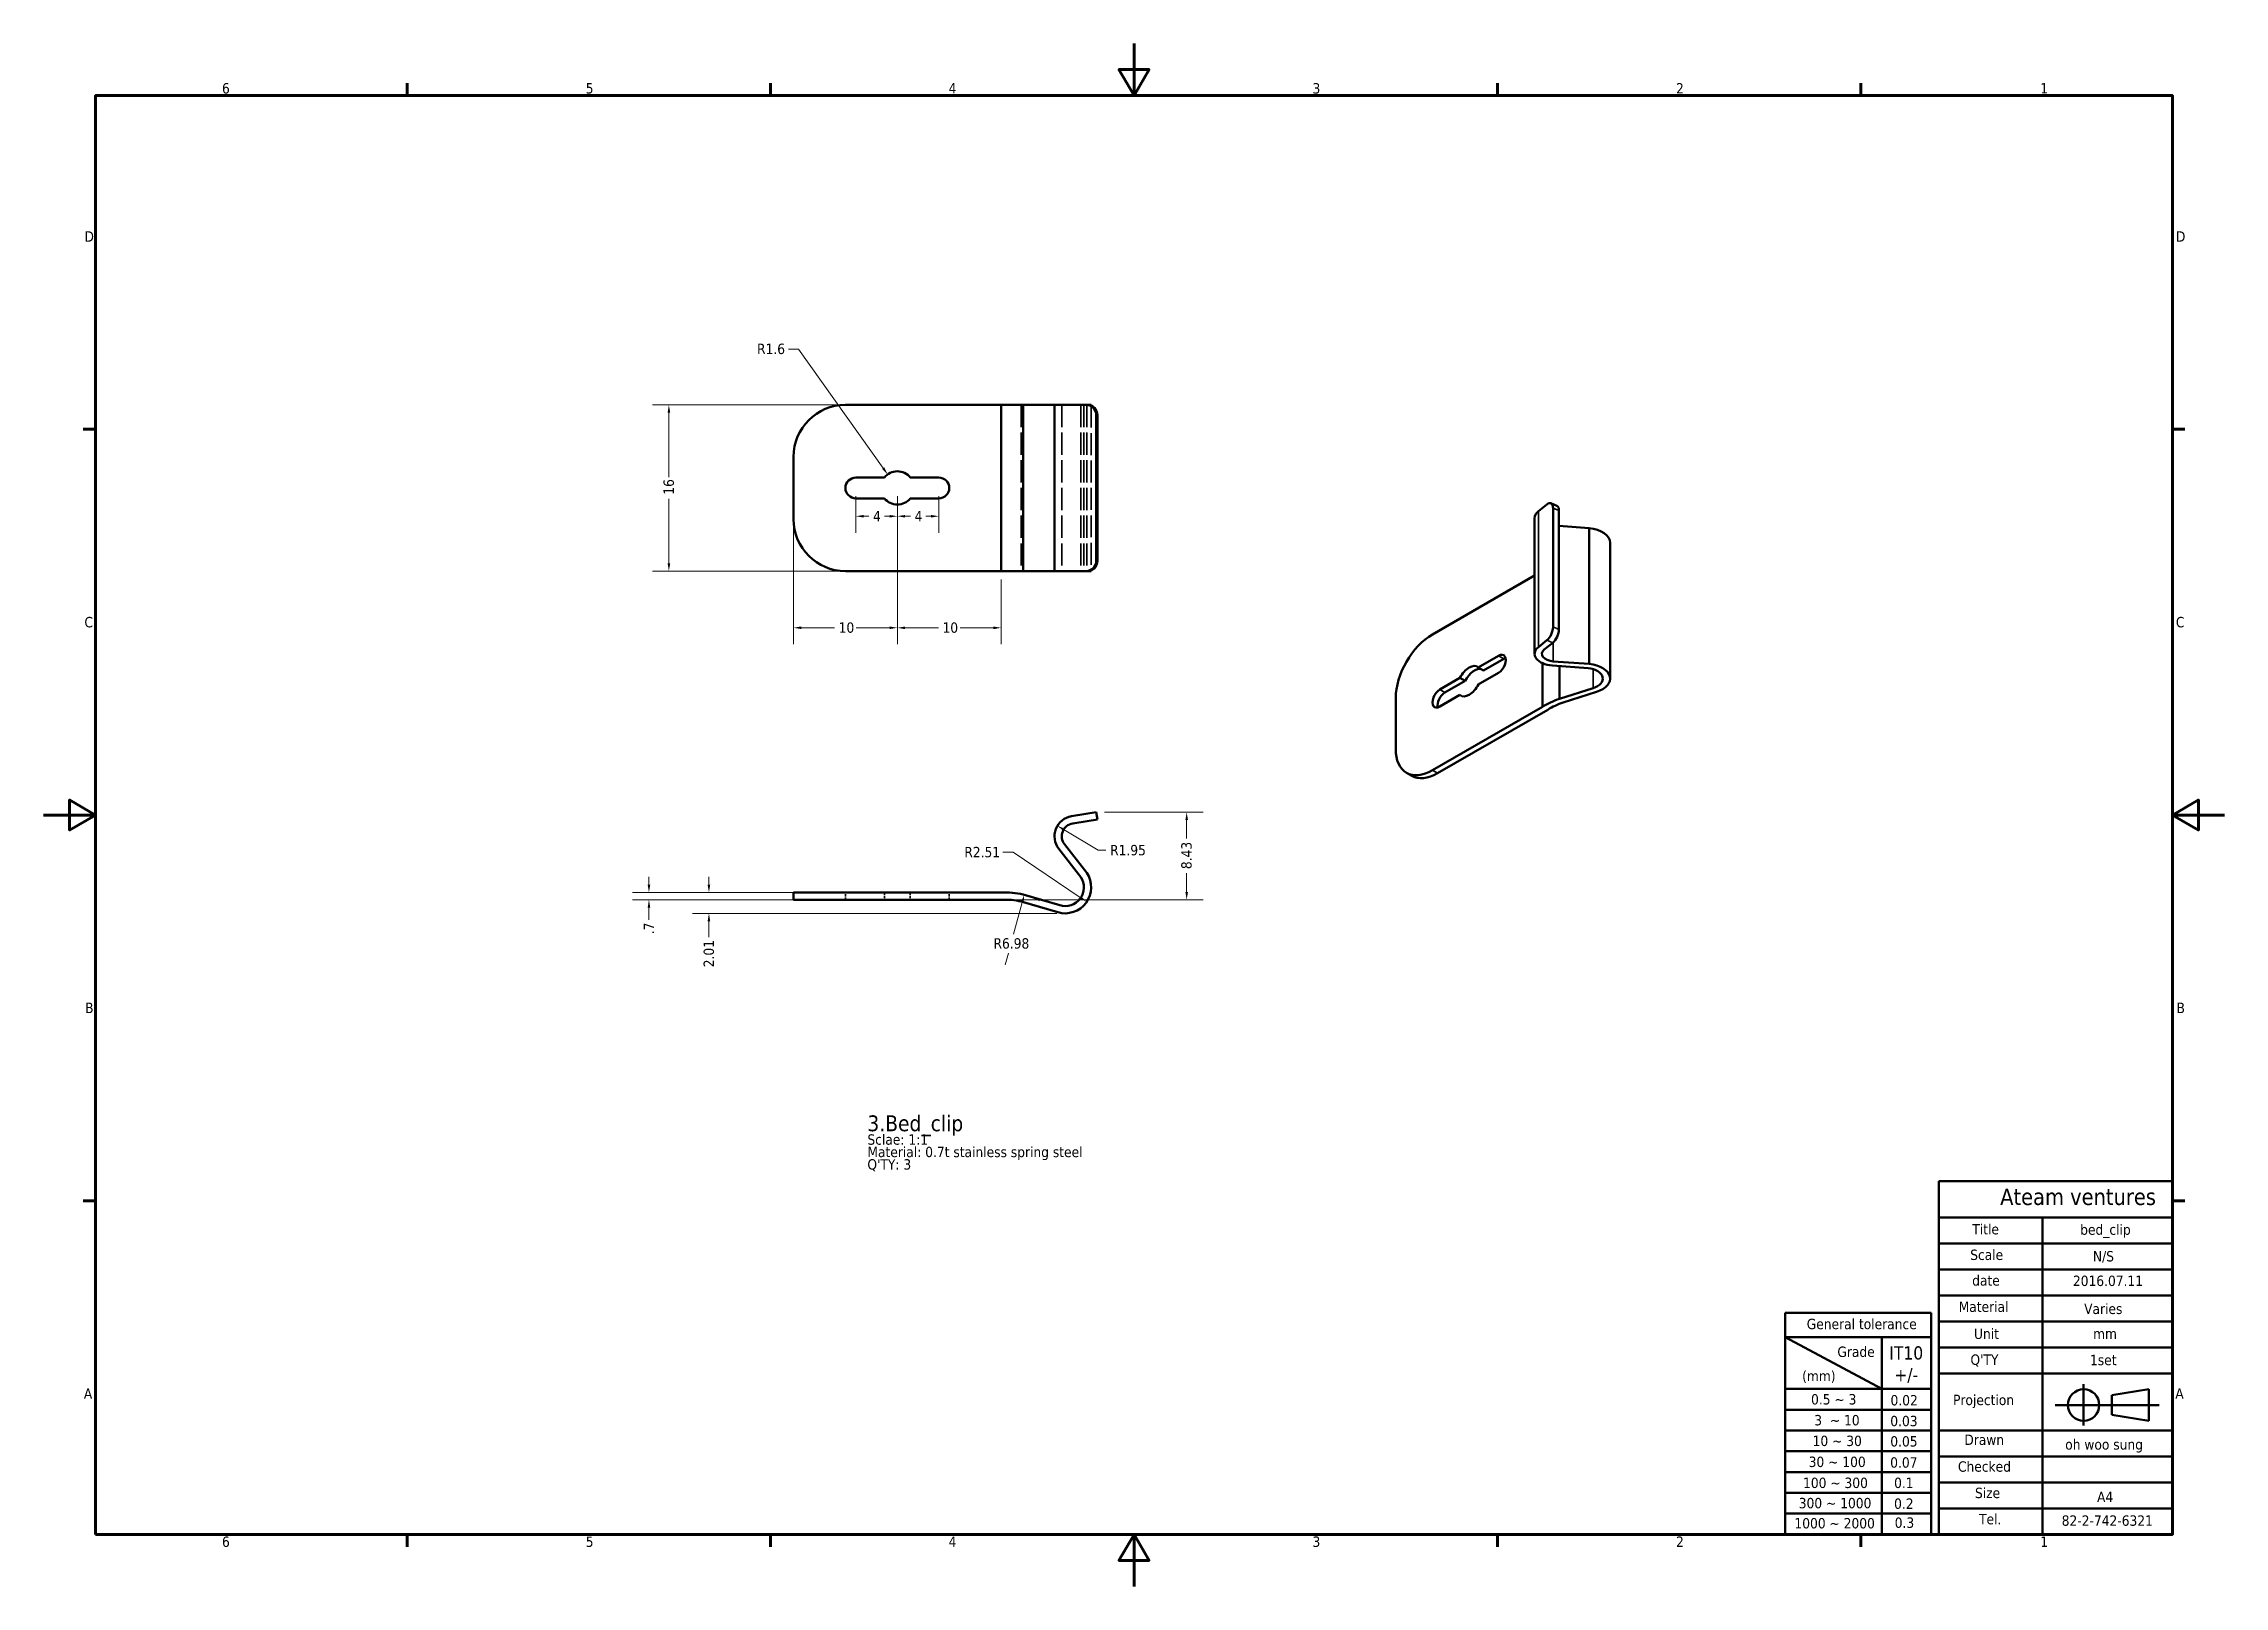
# Model space of a CAD drawing. Header units: millimetres. Extents: x 0 to 210, y 0 to 149.
import ezdxf
from ezdxf.enums import TextEntityAlignment as Align

# ---------------------------------------------------------------- set-up
doc = ezdxf.new("R2010")
doc.units = ezdxf.units.MM
doc.header["$LTSCALE"] = 0.5
doc.linetypes.add('DASHED', pattern=[0.2067, 0.1654, -0.0413])
for name, color, linetype, lineweight in [('Border (ANSI)', 7, 'Continuous', 70), ('Dimension (ANSI)', 7, 'Continuous', 25), ('Hidden (ANSI)', 7, 'DASHED', 35), ('Symbol (ANSI)', 7, 'Continuous', 25), ('Title (ANSI)', 7, 'Continuous', 50), ('Visible (ANSI)', 7, 'Continuous', 50), ('Visible Narrow (ANSI)', 7, 'Continuous', 35)]:
    doc.layers.add(name, color=color, linetype=linetype, lineweight=lineweight)
doc.styles.add('Note Text (ANSI)', font='tahoma.ttf')
doc.dimstyles.new('Default - mm (ANSI)', dxfattribs={"dimscale": 0.5, "dimtxt": 2, "dimasz": 1.5, "dimexe": 3.175, "dimexo": 1.6002, "dimgap": 0.8, "dimtad": 0, "dimtoh": 1, "dimrnd": 1e-08, "dimzin": 12, "dimdsep": 46, "dimtxsty": 'Note Text (ANSI)', "dimcen": 0.09, "dimdle": 10, "dimclrd": 256, "dimclre": 256, "dimclrt": 256, "dimadec": 1, "dimazin": 3, "dimtfac": 0.65, "dimtofl": 0, "dimtmove": 0, "dimatfit": 3, "dimfxl": 0, "dimtolj": 1, "dimtzin": 4, "dimlwd": 15, "dimlwe": 15, "dimarcsym": 0})

# ---------------------------------------------------------------- blocks, each defined once
blk = doc.blocks.new('Borders Default Border')
at = {"layer": 'Border (ANSI)'}
for p, q in [((70, 287), (70, 289.4)), ((140, 287), (140, 289.4)), ((280, 287), (280, 289.4)), ((350, 287), (350, 289.4)), ((10, 222.75), (7.6, 222.75)), ((410, 222.75), (412.4, 222.75)), ((10, 74.25), (7.6, 74.25)), ((410, 74.25), (412.4, 74.25)), ((70, 10), (70, 7.6)), ((140, 10), (140, 7.6)), ((280, 10), (280, 7.6)), ((350, 10), (350, 7.6))]:
    blk.add_line(p, q, dxfattribs=at)
at = {"layer": 'Border (ANSI)', "flags": 128}
for points in [[(210, 297), (210, 287), (207.11, 292), (212.89, 292), (210, 287)], [(10, 10), (10, 287), (410, 287), (410, 10), (10, 10)], [(0, 148.5), (10, 148.5), (5, 151.39), (5, 145.61), (10, 148.5)], [(420, 148.5), (410, 148.5), (415, 151.39), (415, 145.61), (410, 148.5)], [(210, 0), (210, 10), (207.11, 5), (212.89, 5), (210, 10)]]:
    blk.add_lwpolyline(points, dxfattribs=at)
at = {"layer": 'Border (ANSI)', "char_height": 2, "attachment_point": 7, "style": 'Note Text (ANSI)'}
for s, insert in [('6', (34.36, 287.36)), ('5', (104.41, 287.36)), ('4', (174.3, 287.4)), ('3', (244.38, 287.36)), ('2', (314.39, 287.4)), ('1', (384.55, 287.4)), ('D', (7.87, 258.87)), ('D', (410.67, 258.87)), ('C', (7.86, 184.59)), ('C', (410.66, 184.59)), ('B', (410.79, 110.37)), ('A', (7.75, 36.12)), ('A', (410.55, 36.12)), ('6', (34.36, 7.56)), ('5', (104.41, 7.56)), ('4', (174.3, 7.6)), ('3', (244.38, 7.56)), ('2', (314.39, 7.6)), ('1', (384.55, 7.6))]:
    blk.add_mtext(s, dxfattribs=dict(at, insert=insert))
at = {"layer": 'Border (ANSI)', "insert": (7.99, 110.37), "char_height": 2, "attachment_point": 7, "line_spacing_factor": 0.872132, "style": 'Note Text (ANSI)'}
blk.add_mtext('B', dxfattribs=at)
blk = doc.blocks.new('Title Blocks ANSI - Large')
at = {"layer": 'Title (ANSI)'}
for p, q in [((213.43, -53.73), (168.43, -53.73)), ((168.43, -53.73), (168.43, -121.73)), ((213.43, -121.73), (213.43, -53.73)), ((168.43, -60.73), (213.43, -60.73)), ((188.43, -60.73), (188.43, -121.73)), ((168.43, -65.73), (213.43, -65.73)), ((168.43, -70.73), (213.43, -70.73)), ((138.87, -79.09), (138.87, -121.73)), ((166.93, -79.09), (138.87, -79.09)), ((138.87, -79.09), (166.93, -79.09)), ((166.93, -83.74), (166.93, -79.09)), ((168.43, -75.73), (213.43, -75.73)), ((138.87, -83.74), (166.93, -83.74)), ((138.87, -83.74), (157.45, -93.73)), ((157.45, -83.74), (157.45, -121.73)), ((166.93, -83.74), (166.93, -121.73)), ((168.43, -80.73), (213.43, -80.73)), ((168.43, -85.73), (213.43, -85.73)), ((168.43, -90.73), (213.43, -90.73)), ((138.87, -93.73), (166.93, -93.73)), ((196.31, -92.79), (196.31, -100.79)), ((208.89, -93.78), (201.74, -94.91)), ((201.74, -94.91), (201.74, -98.69)), ((208.89, -93.78), (208.89, -99.84)), ((138.87, -97.73), (166.93, -97.73)), ((190.81, -96.83), (210.84, -96.83)), ((208.89, -99.84), (201.74, -98.69)), ((138.87, -101.73), (166.93, -101.73)), ((168.43, -101.73), (213.43, -101.73)), ((138.87, -105.73), (166.93, -105.73)), ((168.43, -106.73), (213.43, -106.73)), ((138.87, -109.73), (166.93, -109.73)), ((168.43, -111.73), (213.43, -111.73)), ((138.87, -113.73), (166.93, -113.73)), ((168.43, -116.73), (213.43, -116.73)), ((138.87, -117.73), (166.93, -117.73)), ((138.87, -121.73), (166.93, -121.73)), ((168.43, -121.73), (166.93, -121.73)), ((168.43, -121.73), (213.43, -121.73))]:
    blk.add_line(p, q, dxfattribs=at)
blk.add_circle((196.31, -96.83), 3.03, dxfattribs=at)
at = {"layer": 'Title (ANSI)', "style": 'Note Text (ANSI)'}
for s, p in [('2016.07.11', (194.26, -74.51)), ('Varies', (196.42, -79.9)), ('mm', (198.14, -84.68)), ('1set', (197.55, -89.75)), ('oh woo sung', (192.78, -106.01))]:
    blk.add_text(s, height=2, dxfattribs=at).set_placement(p, align=Align.BOTTOM_LEFT)
for s, p in [('Drawn', (173.35, -102.51)), ('Checked', (172.12, -107.66))]:
    blk.add_text(s, height=2, dxfattribs=at).set_placement(p, align=Align.TOP_LEFT)
at = {"layer": 'Title (ANSI)', "attachment_point": 1, "style": 'Note Text (ANSI)'}
for s, insert, char_height in [('\\fTahoma|b0|i0;\\H3.1750;Ateam ventures', (180.25, -55.14), 3.175), ('\\fTahoma|b0|i0;Scale', (174.48, -66.9), 2), ('\\fTahoma|b0|i0;N/S', (198.11, -67.18), 2), ('\\fTahoma|b0|i0;date', (174.86, -71.84), 2), ('\\fTahoma|b0|i0;Material', (172.26, -76.9), 2), ('\\fTahoma|b0|i0;General tolerance', (143, -80.22), 2), ('\\fTahoma|b0|i0;Unit', (175.21, -82.1), 2), ('\\fTahoma|b0|i0;Grade', (148.9, -85.57), 2), ("\\fTahoma|b0|i0;Q'TY", (174.53, -87.09), 2), ('\\fTahoma|b0|i0;0.5 ~ 3', (143.83, -94.72), 2), ('\\fTahoma|b0|i0;0.02', (159.13, -94.9), 2), ('\\fTahoma|b0|i0;Projection', (171.17, -94.84), 2), ('\\fTahoma|b0|i0;0.05', (159.09, -102.81), 2), ('\\fTahoma|b0|i0;30 ~ 100', (143.37, -106.76), 2), ('\\fTahoma|b0|i0;0.07', (159.07, -106.88), 2), ('\\fTahoma|b0|i0;100 ~ 300', (142.29, -110.8), 2), ('\\fTahoma|b0|i0;0.1', (159.82, -110.8), 2), ('\\fTahoma|b0|i0;Size', (175.4, -112.74), 2), ('\\fTahoma|b0|i0;300 ~ 1000', (141.46, -114.7), 2), ('\\fTahoma|b0|i0;A4', (198.91, -113.51), 2), ('\\fTahoma|b0|i0;1000 ~ 2000', (140.63, -118.58), 2), ('\\fTahoma|b0|i0;Tel.', (176.18, -117.79), 2), ('\\fTahoma|b0|i0;82-2-742-6321', (192.1, -118.07), 2)]:
    blk.add_mtext(s, dxfattribs=dict(at, insert=insert, char_height=char_height))
at = {"layer": 'Title (ANSI)', "char_height": 2, "attachment_point": 1, "style": 'Note Text (ANSI)'}
for s, insert, width in [('\\fTahoma|b0|i0;Title', (174.89, -61.97), 7.6254), ('bed_clip', (195.66, -62.05), 21.1442), ('\\fTahoma|b0|i0;(mm)', (142.11, -90.22), 7.6672), ('\\fTahoma|b0|i0;3  ~ 10', (144.45, -98.74), 9.081), ('\\fTahoma|b0|i0;0.03', (159.09, -98.9), 5.5653), ('\\fTahoma|b0|i0;10 ~ 30', (144.13, -102.72), 10.501), ('\\fTahoma|b0|i0;0.2', (159.82, -114.81), 5.4674), ('\\fTahoma|b0|i0;0.3', (159.94, -118.47), 5.7083)]:
    blk.add_mtext(s, dxfattribs=dict(at, insert=insert, width=width))
at = {"layer": 'Title (ANSI)', "insert": (162.16, -85.52), "char_height": 2.54, "attachment_point": 2, "line_spacing_factor": 0.987884, "style": 'Note Text (ANSI)'}
blk.add_mtext('\\fTahoma|b0|i0;\\H2.5400;IT10\\P+/-', dxfattribs=at)
blk = doc.blocks.new('*D6')
at = {"layer": 'Defpoints', "color": 0, "transparency": 16777216}
for p in [(78.21, 105.73), (82.21, 105.73), (82.21, 103.01)]:
    blk.add_point(p, dxfattribs=at)
at = {"layer": 'Dimension (ANSI)', "lineweight": 15, "transparency": 16777216}
for p, q in [((78.21, 104.93), (78.21, 101.42)), ((78.96, 103.01), (79.47, 103.01)), ((81.46, 103.01), (80.96, 103.01)), ((82.21, 104.93), (82.21, 101.42))]:
    blk.add_line(p, q, dxfattribs=at)
at = {"layer": 'Dimension (ANSI)', "transparency": 16777216}
for points in [[(78.96, 103.13), (78.96, 102.88), (78.21, 103.01)], [(81.46, 103.13), (81.46, 102.88), (82.21, 103.01)]]:
    blk.add_solid(points, dxfattribs=at)
at = {"layer": 'Dimension (ANSI)', "lineweight": 18, "transparency": 16777216, "insert": (79.87, 103.51), "char_height": 1, "attachment_point": 1, "style": 'Note Text (ANSI)'}
blk.add_mtext('\\A1;4', dxfattribs=at)
blk = doc.blocks.new('*D7')
at = {"layer": 'Defpoints', "color": 0, "transparency": 16777216}
for p in [(82.21, 105.73), (86.21, 105.73), (82.21, 103.01)]:
    blk.add_point(p, dxfattribs=at)
at = {"layer": 'Dimension (ANSI)', "lineweight": 15, "transparency": 16777216}
for p, q in [((82.21, 104.93), (82.21, 101.42)), ((82.96, 103.01), (83.47, 103.01)), ((85.46, 103.01), (84.96, 103.01)), ((86.21, 104.93), (86.21, 101.42))]:
    blk.add_line(p, q, dxfattribs=at)
at = {"layer": 'Dimension (ANSI)', "transparency": 16777216}
for points in [[(82.96, 103.13), (82.96, 102.88), (82.21, 103.01)], [(85.46, 103.13), (85.46, 102.88), (86.21, 103.01)]]:
    blk.add_solid(points, dxfattribs=at)
at = {"layer": 'Dimension (ANSI)', "lineweight": 18, "transparency": 16777216, "insert": (83.87, 103.51), "char_height": 1, "attachment_point": 1, "style": 'Note Text (ANSI)'}
blk.add_mtext('\\A1;4', dxfattribs=at)
blk = doc.blocks.new('*D8')
at = {"layer": 'Defpoints', "color": 0, "transparency": 16777216}
for p in [(77.21, 113.73), (60.21, 97.73), (77.21, 97.73)]:
    blk.add_point(p, dxfattribs=at)
at = {"layer": 'Dimension (ANSI)', "lineweight": 15, "transparency": 16777216}
for p, q in [((76.41, 113.73), (58.62, 113.73)), ((60.21, 112.98), (60.21, 106.78)), ((60.21, 98.48), (60.21, 104.68)), ((76.41, 97.73), (58.62, 97.73))]:
    blk.add_line(p, q, dxfattribs=at)
at = {"layer": 'Dimension (ANSI)', "transparency": 16777216}
for points in [[(60.09, 112.98), (60.34, 112.98), (60.21, 113.73)], [(60.09, 98.48), (60.34, 98.48), (60.21, 97.73)]]:
    blk.add_solid(points, dxfattribs=at)
at = {"layer": 'Dimension (ANSI)', "lineweight": 18, "transparency": 16777216, "insert": (59.69, 105.08), "char_height": 1, "attachment_point": 1, "rotation": 90, "style": 'Note Text (ANSI)'}
blk.add_mtext('\\A1;16', dxfattribs=at)
blk = doc.blocks.new('*D9')
at = {"layer": 'Defpoints', "color": 0, "transparency": 16777216}
for p in [(81.28, 107.03), (82.21, 105.73)]:
    blk.add_point(p, dxfattribs=at)
at = {"layer": 'Dimension (ANSI)', "lineweight": 15, "transparency": 16777216}
for p, q in [((71.73, 119.1), (72.7, 119.1)), ((72.7, 119.1), (80.85, 107.65))]:
    blk.add_line(p, q, dxfattribs=at)
at = {"layer": 'Dimension (ANSI)', "transparency": 16777216}
blk.add_solid([(80.95, 107.72), (80.75, 107.57), (81.28, 107.03)], dxfattribs=at)
at = {"layer": 'Dimension (ANSI)', "lineweight": 18, "transparency": 16777216, "insert": (68.7, 119.62), "char_height": 1, "attachment_point": 1, "style": 'Note Text (ANSI)'}
blk.add_mtext('\\A1;R1.6', dxfattribs=at)
blk = doc.blocks.new('*D10')
at = {"layer": 'Defpoints', "color": 0, "transparency": 16777216}
for p in [(82.21, 105.73), (72.21, 102.73), (82.21, 92.27)]:
    blk.add_point(p, dxfattribs=at)
at = {"layer": 'Dimension (ANSI)', "lineweight": 15, "transparency": 16777216}
for p, q in [((82.21, 104.93), (82.21, 90.68)), ((72.21, 101.93), (72.21, 90.68)), ((72.96, 92.27), (76.16, 92.27)), ((81.46, 92.27), (78.26, 92.27))]:
    blk.add_line(p, q, dxfattribs=at)
at = {"layer": 'Dimension (ANSI)', "transparency": 16777216}
for points in [[(72.96, 92.4), (72.96, 92.15), (72.21, 92.27)], [(81.46, 92.4), (81.46, 92.15), (82.21, 92.27)]]:
    blk.add_solid(points, dxfattribs=at)
at = {"layer": 'Dimension (ANSI)', "lineweight": 18, "transparency": 16777216, "insert": (76.56, 92.79), "char_height": 1, "attachment_point": 1, "style": 'Note Text (ANSI)'}
blk.add_mtext('\\A1;10', dxfattribs=at)
blk = doc.blocks.new('*D11')
at = {"layer": 'Defpoints', "color": 0, "transparency": 16777216}
for p in [(97.63, 73.21), (99.3, 72.2)]:
    blk.add_point(p, dxfattribs=at)
at = {"layer": 'Dimension (ANSI)', "lineweight": 15, "transparency": 16777216}
for p, q in [((101.55, 70.85), (98.27, 72.82)), ((102.3, 70.85), (101.55, 70.85))]:
    blk.add_line(p, q, dxfattribs=at)
at = {"layer": 'Dimension (ANSI)', "transparency": 16777216}
blk.add_solid([(98.33, 72.93), (98.2, 72.72), (97.63, 73.21)], dxfattribs=at)
at = {"layer": 'Dimension (ANSI)', "lineweight": 18, "transparency": 16777216, "insert": (102.7, 71.37), "char_height": 1, "attachment_point": 1, "style": 'Note Text (ANSI)'}
blk.add_mtext('\\A1;R1.95', dxfattribs=at)
blk = doc.blocks.new('*D12')
at = {"layer": 'Defpoints', "color": 0, "transparency": 16777216}
for p in [(94.43, 66.56), (92.6, 59.82)]:
    blk.add_point(p, dxfattribs=at)
at = {"layer": 'Dimension (ANSI)', "lineweight": 15, "transparency": 16777216}
for p, q in [((94.23, 65.83), (93.41, 62.79)), ((92.6, 59.82), (92.91, 60.94))]:
    blk.add_line(p, q, dxfattribs=at)
blk.add_arc((92.6, 59.82), 6.98, 61.8241, 75.7437, dxfattribs=at)
at = {"layer": 'Dimension (ANSI)', "transparency": 16777216}
blk.add_solid([(94.11, 65.87), (94.36, 65.8), (94.43, 66.56)], dxfattribs=at)
at = {"layer": 'Dimension (ANSI)', "lineweight": 18, "transparency": 16777216, "insert": (91.47, 62.39), "char_height": 1, "attachment_point": 1, "style": 'Note Text (ANSI)'}
blk.add_mtext('\\A1;R6.98', dxfattribs=at)
blk = doc.blocks.new('*D13')
at = {"layer": 'Defpoints', "color": 0, "transparency": 16777216}
for p in [(98.36, 67.3), (100.45, 65.9)]:
    blk.add_point(p, dxfattribs=at)
at = {"layer": 'Dimension (ANSI)', "lineweight": 15, "transparency": 16777216}
for p, q in [((92.36, 70.66), (93.37, 70.66)), ((93.37, 70.66), (99.83, 66.31))]:
    blk.add_line(p, q, dxfattribs=at)
at = {"layer": 'Dimension (ANSI)', "transparency": 16777216}
blk.add_solid([(99.9, 66.42), (99.76, 66.21), (100.45, 65.9)], dxfattribs=at)
at = {"layer": 'Dimension (ANSI)', "lineweight": 18, "transparency": 16777216, "insert": (88.66, 71.18), "char_height": 1, "attachment_point": 1, "style": 'Note Text (ANSI)'}
blk.add_mtext('\\A1;R2.51', dxfattribs=at)
blk = doc.blocks.new('*D14')
at = {"layer": 'Defpoints', "color": 0, "transparency": 16777216}
for p in [(64.07, 66.79), (77.21, 66.79), (98.36, 64.78)]:
    blk.add_point(p, dxfattribs=at)
at = {"layer": 'Dimension (ANSI)', "lineweight": 15, "transparency": 16777216}
for p, q in [((64.07, 67.54), (64.07, 68.29)), ((76.41, 66.79), (62.48, 66.79)), ((97.56, 64.78), (62.48, 64.78)), ((64.07, 64.03), (64.07, 62.48))]:
    blk.add_line(p, q, dxfattribs=at)
at = {"layer": 'Dimension (ANSI)', "transparency": 16777216}
for points in [[(63.94, 67.54), (64.19, 67.54), (64.07, 66.79)], [(63.94, 64.03), (64.19, 64.03), (64.07, 64.78)]]:
    blk.add_solid(points, dxfattribs=at)
at = {"layer": 'Dimension (ANSI)', "lineweight": 18, "transparency": 16777216, "insert": (63.55, 59.59), "char_height": 1, "attachment_point": 1, "rotation": 90, "style": 'Note Text (ANSI)'}
blk.add_mtext('\\A1;2.01', dxfattribs=at)
blk = doc.blocks.new('*D15')
at = {"layer": 'Defpoints', "color": 0, "transparency": 16777216}
for p in [(101.36, 74.52), (110.07, 74.52), (92.23, 66.09)]:
    blk.add_point(p, dxfattribs=at)
at = {"layer": 'Dimension (ANSI)', "lineweight": 15, "transparency": 16777216}
for p, q in [((102.16, 74.52), (111.66, 74.52)), ((110.07, 73.77), (110.07, 71.98)), ((110.07, 66.84), (110.07, 68.64)), ((93.03, 66.09), (111.66, 66.09))]:
    blk.add_line(p, q, dxfattribs=at)
at = {"layer": 'Dimension (ANSI)', "transparency": 16777216}
for points in [[(109.95, 73.77), (110.2, 73.77), (110.07, 74.52)], [(109.95, 66.84), (110.2, 66.84), (110.07, 66.09)]]:
    blk.add_solid(points, dxfattribs=at)
at = {"layer": 'Dimension (ANSI)', "lineweight": 18, "transparency": 16777216, "insert": (109.55, 69.04), "char_height": 1, "attachment_point": 1, "rotation": 90, "style": 'Note Text (ANSI)'}
blk.add_mtext('\\A1;8.43', dxfattribs=at)
blk = doc.blocks.new('*D16')
at = {"layer": 'Defpoints', "color": 0, "transparency": 16777216}
for p in [(58.29, 66.79), (77.21, 66.79), (77.21, 66.09)]:
    blk.add_point(p, dxfattribs=at)
at = {"layer": 'Dimension (ANSI)', "lineweight": 15, "transparency": 16777216}
for p, q in [((58.29, 67.54), (58.29, 68.29)), ((76.41, 66.79), (56.7, 66.79)), ((76.41, 66.09), (56.7, 66.09)), ((58.29, 65.34), (58.29, 64.16))]:
    blk.add_line(p, q, dxfattribs=at)
at = {"layer": 'Dimension (ANSI)', "transparency": 16777216}
for points in [[(58.17, 67.54), (58.42, 67.54), (58.29, 66.79)], [(58.17, 65.34), (58.42, 65.34), (58.29, 66.09)]]:
    blk.add_solid(points, dxfattribs=at)
at = {"layer": 'Dimension (ANSI)', "lineweight": 18, "transparency": 16777216, "insert": (57.79, 62.77), "char_height": 1, "attachment_point": 1, "rotation": 90, "style": 'Note Text (ANSI)'}
blk.add_mtext('\\A1;.7', dxfattribs=at)
blk = doc.blocks.new('*D17')
at = {"layer": 'Defpoints', "color": 0, "transparency": 16777216}
for p in [(82.21, 105.73), (92.21, 97.73), (92.21, 92.27)]:
    blk.add_point(p, dxfattribs=at)
at = {"layer": 'Dimension (ANSI)', "lineweight": 15, "transparency": 16777216}
for p, q in [((82.21, 104.93), (82.21, 90.68)), ((92.21, 96.93), (92.21, 90.68)), ((82.96, 92.27), (86.16, 92.27)), ((91.46, 92.27), (88.26, 92.27))]:
    blk.add_line(p, q, dxfattribs=at)
at = {"layer": 'Dimension (ANSI)', "transparency": 16777216}
for points in [[(82.96, 92.39), (82.96, 92.14), (82.21, 92.27)], [(91.46, 92.39), (91.46, 92.14), (92.21, 92.27)]]:
    blk.add_solid(points, dxfattribs=at)
at = {"layer": 'Dimension (ANSI)', "lineweight": 18, "transparency": 16777216, "insert": (86.56, 92.79), "char_height": 1, "attachment_point": 1, "style": 'Note Text (ANSI)'}
blk.add_mtext('\\A1;10', dxfattribs=at)

msp = doc.modelspace()

# ---------------------------------------------------------------- linework, layer by layer
at = {"layer": 'Hidden (ANSI)', "ltscale": 25.80229}
for p, q in [((92.232, 113.731), (92.232, 97.731)), ((94.141, 113.731), (94.141, 97.731)), ((98.046, 113.731), (98.046, 97.731)), ((99.888, 113.731), (99.888, 97.731)), ((100.176, 113.731), (100.176, 97.731)), ((100.457, 113.731), (100.457, 97.731))]:
    msp.add_line(p, q, dxfattribs=at)
at = {"layer": 'Hidden (ANSI)', "ltscale": 25.544115}
msp.add_line((100.876, 113.65), (100.876, 97.811), dxfattribs=at)
at = {"layer": 'Hidden (ANSI)', "ltscale": 2.666475}
for p, q in [((77.212, 66.09), (77.212, 66.79)), ((80.963, 66.79), (80.963, 66.09)), ((83.461, 66.79), (83.461, 66.09)), ((87.212, 66.09), (87.212, 66.79))]:
    msp.add_line(p, q, dxfattribs=at)
at = {"layer": 'Visible (ANSI)'}
for p, q in [((92.212, 113.731), (77.212, 113.731)), ((92.212, 113.731), (94.325, 113.731)), ((92.212, 113.731), (92.212, 97.731)), ((97.346, 113.731), (94.325, 113.731)), ((94.325, 113.731), (94.325, 97.731)), ((97.346, 113.731), (98.983, 113.731)), ((97.346, 113.731), (97.346, 97.731)), ((100.376, 113.731), (98.983, 113.731)), ((100.376, 113.731), (100.489, 113.731)), ((100.489, 113.731), (100.876, 113.731)), ((100.876, 113.731), (100.876, 113.65)), ((101.362, 112.731), (101.362, 98.731)), ((101.476, 112.731), (101.476, 98.731)), ((72.212, 108.731), (72.212, 102.731)), ((78.212, 106.731), (80.963, 106.731)), ((83.461, 106.731), (86.212, 106.731)), ((80.963, 104.731), (78.212, 104.731)), ((86.212, 104.731), (83.461, 104.731)), ((144.766, 104.15), (143.943, 103.49)), ((145.148, 104.256), (145.717, 104.021)), ((145.349, 103.8), (145.349, 92.354)), ((145.918, 103.565), (145.918, 92.119)), ((143.576, 102.834), (143.576, 89.753)), ((148.834, 101.874), (145.918, 102.079)), ((148.834, 101.874), (148.834, 88.793)), ((150.849, 100.454), (150.849, 87.374)), ((92.212, 97.731), (77.212, 97.731)), ((92.212, 97.731), (94.325, 97.731)), ((97.346, 97.731), (94.325, 97.731)), ((97.346, 97.731), (98.983, 97.731)), ((100.376, 97.731), (98.983, 97.731)), ((100.489, 97.731), (100.376, 97.731)), ((100.489, 97.731), (100.876, 97.731)), ((100.876, 97.811), (100.876, 97.731)), ((143.576, 97.3), (133.739, 91.635)), ((144.766, 91.069), (143.943, 90.409)), ((144.511, 90.174), (145.334, 90.834)), ((138.158, 88.457), (140.103, 89.577)), ((138.158, 88.457), (138.653, 88.172)), ((138.653, 88.172), (140.598, 89.292)), ((144.346, 88.858), (144.346, 84.663)), ((145.292, 88.637), (148.72, 88.395)), ((148.834, 88.793), (145.377, 89.037)), ((145.984, 88.588), (145.984, 85.44)), ((134.447, 86.32), (136.392, 87.44)), ((134.941, 86.035), (136.887, 87.155)), ((136.392, 87.44), (136.887, 87.155)), ((140.103, 87.942), (138.158, 86.822)), ((149.207, 86.457), (145.984, 85.44)), ((146.332, 85.09), (149.543, 86.104)), ((130.204, 85.512), (130.204, 80.606)), ((144.346, 84.663), (133.739, 78.555)), ((134.234, 78.27), (144.855, 84.386)), ((136.392, 85.805), (134.447, 84.685)), ((136.392, 85.805), (136.571, 85.701)), ((131.244, 78.309), (131.739, 78.024)), ((100.376, 74.36), (98.983, 74.131)), ((99.096, 73.44), (100.489, 73.669)), ((101.362, 74.522), (100.376, 74.36)), ((100.489, 73.669), (101.476, 73.831)), ((101.362, 74.522), (101.476, 73.831)), ((100.457, 68.688), (98.312, 71.432)), ((97.761, 71.001), (99.888, 68.28)), ((77.212, 66.79), (72.212, 66.79)), ((72.212, 66.09), (72.212, 66.79)), ((72.212, 66.09), (77.212, 66.09)), ((92.212, 66.79), (77.212, 66.79)), ((77.212, 66.09), (92.232, 66.09)), ((94.141, 65.911), (97.657, 64.885)), ((97.853, 65.557), (94.325, 66.586))]:
    msp.add_line(p, q, dxfattribs=at)
for centre, radius, start, end in [((77.212, 108.731), 5, 90, 180), ((82.212, 105.731), 1.6, 38.68219, 141.31781), ((78.212, 105.731), 1, 90, 270), ((86.212, 105.731), 1, 270, 90), ((82.212, 105.731), 1.6, 218.68219, 321.31781), ((77.212, 102.731), 5, 180, 270), ((99.299, 72.204), 1.953, 99.3251, 218.01396), ((99.299, 72.204), 1.253, 99.3251, 218.01396), ((98.361, 67.299), 2.515, 253.73557, 33.52952), ((98.361, 67.299), 1.815, 253.73557, 32.73446), ((92.605, 59.817), 6.984, 75.74374, 93.22502), ((92.605, 59.817), 6.284, 75.85265, 93.39995)]:
    msp.add_arc(centre, radius, start, end, dxfattribs=at)
for centre, major_axis, ratio, start_param, end_param in [((100.376, 112.731), (0, 1), 0.9867848, 4.712389, 6.2831853), ((100.489, 112.731), (0, 1), 0.9867848, 4.712389, 6.2831853), ((145.529, 102.834), (-1.953, 0), 0.5758617, 5.6605408, 6.2831853), ((144.766, 103.332), (0.382, 0.924), 0.4767816, 5.4267258, 6.9975221), ((145.334, 103.097), (0.382, 0.924), 0.4767816, 5.4267258, 6.2831853), ((148.334, 100.454), (2.515, 0), 0.5758617, 0, 1.3705986), ((100.376, 98.731), (0, -1), 0.9867848, 0, 1.5707963), ((100.489, 98.731), (0, -1), 0.9867848, 0, 1.5707963), ((133.739, 87.548), (-2.495, -4.333), 0.5780931, 3.9250571, 5.4958534), ((145.529, 89.753), (-1.953, 0), 0.5758617, 5.6605408, 7.7320523), ((144.766, 91.887), (0.382, 0.924), 0.4767816, 3.8559295, 5.4267258), ((145.334, 91.652), (-0.382, -0.924), 0.4767816, 0.7143368, 2.2851332), ((137.275, 87.131), (0.798, 1.387), 0.5780931, 6.170985, 7.9623146), ((137.77, 86.846), (0.798, 1.387), 0.5780931, 0.1122003, 1.6791292), ((140.103, 88.76), (0.499, 0.867), 0.5780931, 3.9250571, 7.0666498), ((140.598, 88.475), (0.499, 0.867), 0.5780931, 0.5167078, 0.7834645), ((145.529, 89.753), (-1.253, 0), 0.5758617, 5.6605408, 7.7320523), ((148.334, 87.374), (1.815, 0), 0.5758617, 5.2139193, 7.6399076), ((148.334, 87.374), (2.515, 0), 0.5758617, 5.2139193, 7.6537839), ((134.447, 85.502), (-0.499, -0.867), 0.5780931, 3.9250571, 7.0666498), ((137.275, 87.131), (-0.798, -1.387), 0.5780931, 6.170985, 7.9623146), ((134.941, 85.217), (0.499, 0.867), 0.5780931, 0.7834645, 2.6248849), ((149.554, 81.983), (-6.984, 0), 0.5758617, 5.2489685, 5.5540744), ((149.554, 81.983), (6.284, 0), 0.5758617, 2.1092767, 2.4155349), ((133.739, 82.642), (-2.495, -4.333), 0.5780931, 5.4958534, 7.0666498), ((134.234, 82.357), (-2.495, -4.333), 0.5780931, 0, 0.7834645)]:
    msp.add_ellipse(centre, major_axis=major_axis, ratio=ratio, start_param=start_param, end_param=end_param, dxfattribs=at)
at = {"layer": 'Visible Narrow (ANSI)'}
for p, q in [((143.943, 103.49), (143.943, 90.409)), ((145.918, 103.565), (145.349, 103.8)), ((145.334, 90.834), (144.766, 91.069)), ((145.349, 92.354), (145.918, 92.119)), ((145.377, 90.87), (145.377, 89.037)), ((140.103, 89.577), (140.598, 89.292)), ((149.207, 88.29), (149.207, 86.457)), ((134.447, 86.32), (134.941, 86.035)), ((133.739, 78.555), (134.234, 78.27))]:
    msp.add_line(p, q, dxfattribs=at)

# ---------------------------------------------------------------- block references
at = {"xscale": 0.5, "yscale": 0.5, "zscale": 0.5}
for name, p in [('Borders Default Border', (0, 0)), ('Title Blocks ANSI - Large', (98.284, 65.867))]:
    msp.add_blockref(name, p, dxfattribs=at)

# ---------------------------------------------------------------- texts
at = {"layer": 'Symbol (ANSI)', "insert": (79.328, 45.335), "char_height": 1, "width": 21.08266, "attachment_point": 1, "line_spacing_factor": 0.717457, "style": 'Note Text (ANSI)'}
msp.add_mtext("{\\H1.524x;3.Bed_clip\\P\\H0.65617x;Sclae: 1:1\\H1.7669x; \\H0.56595x;\\PMaterial: 0.7t stainless spring steel\\H1.4571x; \\H0.68632x;\\PQ'TY: 3\\H1.4194x; \\H0.70451x;\\P \\H1.3927x; }", dxfattribs=at)

# ---------------------------------------------------------------- dimensions: what is measured, and where the dimension line sits
at = {"layer": 'Dimension (ANSI)', "lineweight": 18}
for center, mpoint, override, picture, middle in [((82.212, 105.731), (81.284, 107.034), {"dimtih": 1, "dimdec": 2, "dimcen": 0, "dimtp": 0, "dimtm": 0, "dimtdec": 2}, '*D9', (70.014, 119.099)), ((99.299, 72.204), (97.625, 73.209), {"dimtih": 1, "dimdec": 2, "dimcen": 0, "dimtp": 0, "dimtm": 0, "dimtdec": 2}, '*D11', (104.372, 70.854)), ((98.3612, 67.2988), (100.4477, 65.8952), {"dimtih": 1, "dimdec": 2, "dimcen": 0, "dimtp": 0, "dimtm": 0, "dimtdec": 2}, '*D13', (90.3101, 70.6559)), ((92.605, 59.817), (94.43, 66.558), {"dimtih": 1, "dimdec": 2, "dimcen": 0, "dimdle": 0, "dimtp": 0, "dimtm": 0, "dimtdec": 2, "dimtmove": 2}, '*D12', (93.159, 61.864))]:
    dim = msp.add_radius_dim(center=center, mpoint=mpoint, dimstyle='Default - mm (ANSI)', override=override, dxfattribs=at)
    dim.commit()
    dim.dimension.update_dxf_attribs({"geometry": picture, "text_midpoint": middle, "dimtype": 164})
for base, p1, p2, angle, picture, middle in [((60.212, 97.731), (77.212, 113.731), (77.212, 97.731), 90, '*D8', (60.212, 105.731)), ((82.212, 92.271), (72.212, 102.731), (82.212, 105.731), 180, '*D10', (77.212, 92.271)), ((82.212, 103.006), (78.212, 105.731), (82.212, 105.731), 180, '*D6', (80.212, 103.006)), ((82.212, 103.006), (86.212, 105.731), (82.212, 105.731), 180, '*D7', (84.212, 103.006)), ((92.212, 92.265), (82.212, 105.731), (92.212, 97.731), 180, '*D17', (87.212, 92.265)), ((110.074, 74.522), (92.232, 66.09), (101.362, 74.522), 270, '*D15', (110.074, 70.306)), ((58.292, 66.79), (77.212, 66.09), (77.212, 66.79), 270, '*D16', (58.292, 63.265)), ((64.067, 66.79), (98.361, 64.784), (77.212, 66.79), 90, '*D14', (64.067, 60.833))]:
    dim = msp.add_linear_dim(base=base, p1=p1, p2=p2, angle=angle, dimstyle='Default - mm (ANSI)', override={"dimtoh": 0, "dimdec": 2, "dimtp": 0, "dimtm": 0, "dimtdec": 2, "dimatfit": 1}, dxfattribs=at)
    dim.commit()
    dim.dimension.update_dxf_attribs({"geometry": picture, "text_midpoint": middle, "dimtype": 160})

doc.saveas('drawing.dxf')
